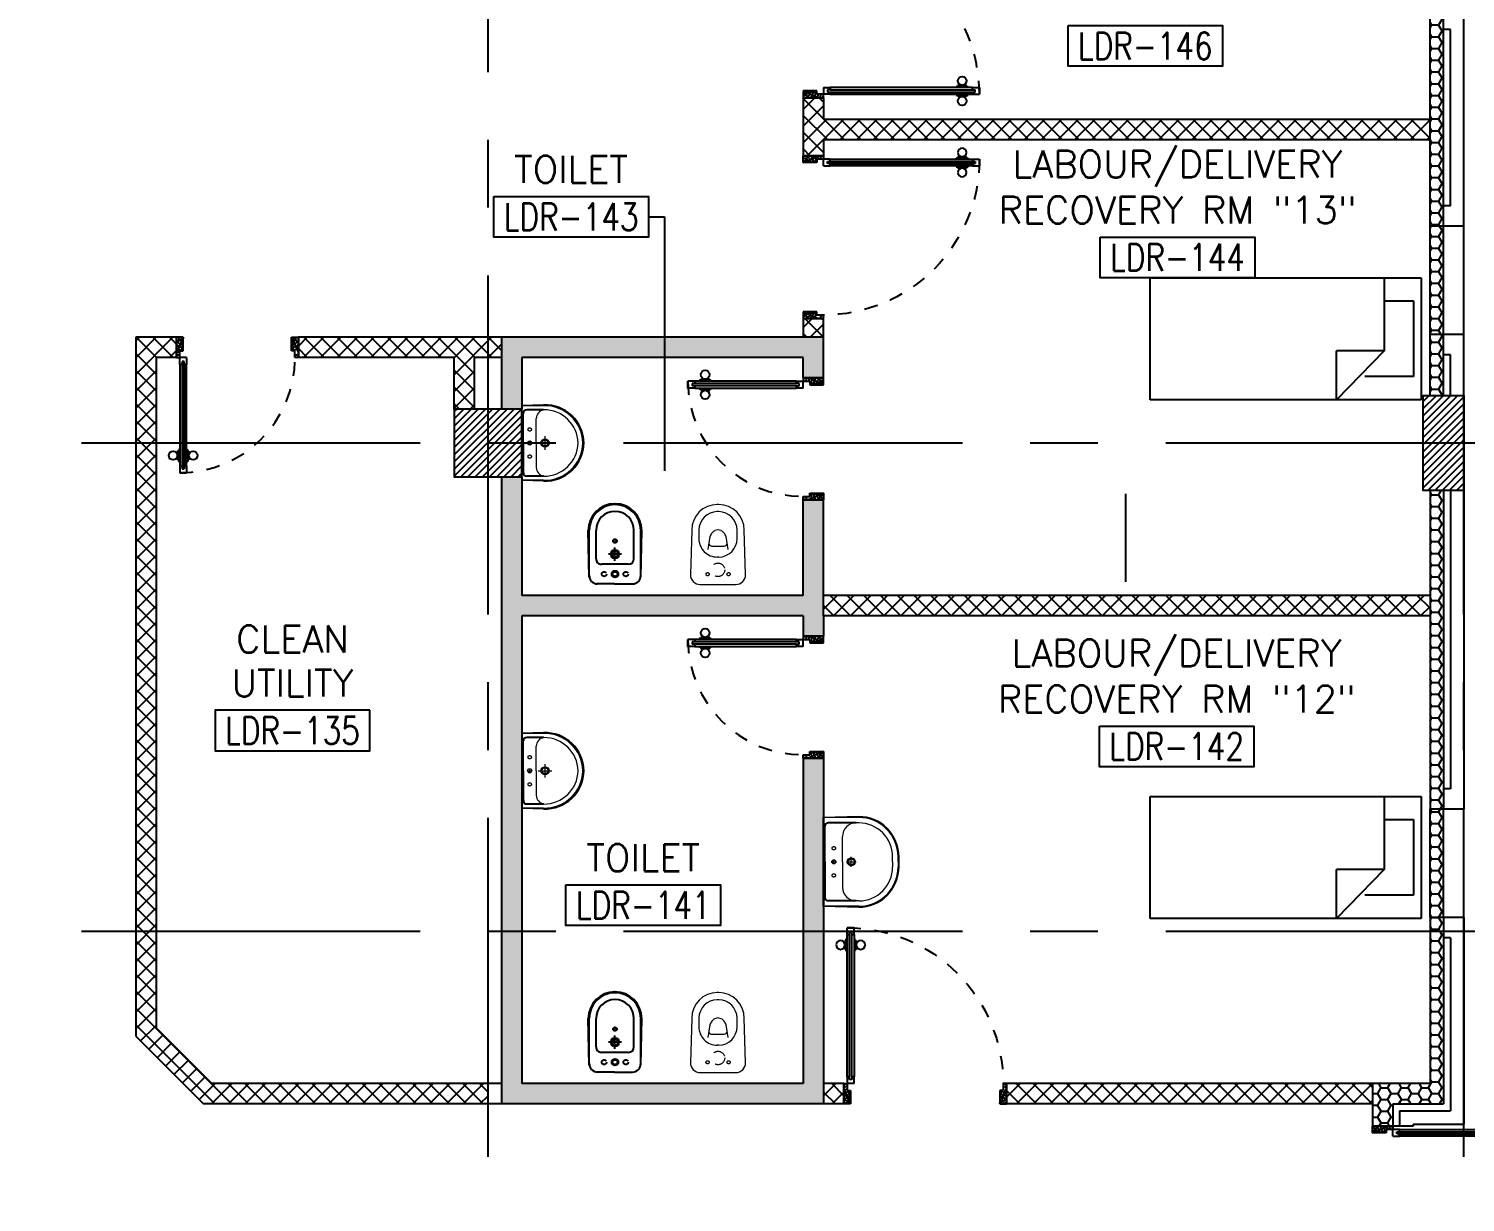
# Model space of a CAD drawing. Extents: x 275967.8 to 276060, y 57291.9 to 57371.4.
# Drawn here: x 276000.15 to 276010.75, y 57307.56 to 57316.22 of the extents above; entities that cross this region are included whole.
import ezdxf
from ezdxf.enums import TextEntityAlignment as Align

# ---------------------------------------------------------------- set-up
doc = ezdxf.new("R2010")
doc.units = 0
doc.header["$MEASUREMENT"] = 0
for name, pattern in [('CENTERX2', [4, 2.5, -0.5, 0.5, -0.5]), ('DASHED', [0.75, 0.5, -0.25]), ('HIDDEN', [0.375, 0.25, -0.125]), ('HIDDEN2', [0.1875, 0.125, -0.0625])]:
    doc.linetypes.add(name, pattern=pattern)
doc.layers.get('0').update_dxf_attribs({"linetype": 'CONTINUOUS'})
for name, color, linetype in [('AXES', 11, 'CENTERX2'), ('COL', 5, 'CONTINUOUS'), ('DOOR', 7, 'CONTINUOUS'), ('FIX', 3, 'CONTINUOUS'), ('FUR', 4, 'CONTINUOUS'), ('HAT', 8, 'CONTINUOUS'), ('INSUL', 4, 'CONTINUOUS'), ('NON-MEDICAL', 5, 'CONTINUOUS'), ('RM-BOX', 4, 'CONTINUOUS'), ('RM-NAME', 2, 'CONTINUOUS'), ('RM-NO', 2, 'CONTINUOUS'), ('WALL', 2, 'CONTINUOUS'), ('WallType', 11, 'CONTINUOUS'), ('WallType2', 3, 'CONTINUOUS'), ('WIN', 3, 'CONTINUOUS')]:
    doc.layers.add(name, color=color, linetype=linetype)
doc.styles.add('ROMANS', font='ROMANS.shx', dxfattribs={"width": 0.6})
pattern_1 = [(0, (0, 0), (0.075, 0.04330127), [0.05, -0.1]), (120, (0, 0), (-0.074999999836, 0.043301270284), [0.05, -0.1]), (60, (0, 0), (1.64e-10, 0.086602540284), [-0.1, 0.05])]
pattern_2 = [(45, (0, 0), (-0.061871843354, 0.061871843354), []), (135, (0, 0), (-0.061871843354, -0.061871843354), [])]

# ---------------------------------------------------------------- blocks, each defined once
blk = doc.blocks.new('*X85')
at = {"color": 0}
for p, q in [((49339, 132654), (49835, 133150)), ((49339, 132707), (49782, 133150)), ((49339, 132760), (49729, 133150)), ((49339, 132813), (49676, 133150)), ((49339, 132866), (49623, 133150)), ((49339, 132919), (49570, 133150)), ((49339, 132972), (49517, 133150)), ((49339, 133025), (49464, 133150)), ((49339, 133078), (49411, 133150)), ((49339, 133131), (49358, 133150)), ((49388, 132650), (49839, 133101)), ((49441, 132650), (49839, 133048)), ((49494, 132650), (49839, 132995)), ((49547, 132650), (49839, 132942)), ((49600, 132650), (49839, 132889)), ((49653, 132650), (49839, 132836)), ((49706, 132650), (49839, 132783)), ((49759, 132650), (49839, 132730)), ((49812, 132650), (49839, 132677))]:
    blk.add_line(p, q, dxfattribs=at)
blk = doc.blocks.new('COL50')
at = {"layer": 'COL'}
blk.add_lwpolyline([(-250, 250), (-250, -250), (250, -250), (250, 250)], close=True, dxfattribs=at)
blk = doc.blocks.new('RM1')
at = {"layer": 'RM-BOX'}
blk.add_lwpolyline([(570, -200), (-570, -200), (-570, -500), (570, -500)], close=True, dxfattribs=at)
at = {"layer": 'RM-NAME', "style": 'ROMANS'}
for tag, p in [('ROOMNAME1', (0, 324)), ('ROOMNAME2', (0, 0))]:
    blk.add_attdef(tag, text='', height=200, dxfattribs=at).set_placement(p, align=Align.MIDDLE)
at = {"layer": 'RM-NO', "style": 'ROMANS', "width": 0.8}
blk.add_attdef('ROOMNO', text='', height=200, dxfattribs=at).set_placement((0, -350), align=Align.MIDDLE)
blk = doc.blocks.new('C11')
at = {"layer": 'HAT'}
h = blk.add_hatch(dxfattribs=at)
h.set_pattern_fill('ANSI31', color=256, scale=300, style=0)
h.set_pattern_definition([(45, (-248556.182, -75061.005), (-26.5165043, 26.5165043), [])])
h.paths.add_polyline_path([(300, 700), (0, 700), (0, 350), (300, 350)])
h.paths.add_polyline_path([(300, 350), (0, 350), (0, 0), (300, 0)])
at = {"layer": 'COL'}
blk.add_lwpolyline([(300, 700), (300, 0), (0, 0), (0, 700)], close=True, dxfattribs=at)
blk = doc.blocks.new('DOOR90')
at = {"layer": 'DOOR', "color": 0, "linetype": 'ByBlock'}
for p, q in [((-150, 0), (-150, -25)), ((-150, 0), (0, 0)), ((0, -50), (0, 0)), ((-1000, -25), (-1000, -75)), ((-1000, -75), (-1000, -25)), ((-950, -25), (-1000, -25)), ((-950, -75), (-1000, -75)), ((-970, -42), (-970, -58)), ((-950, -42), (-970, -42)), ((-950, -58), (-970, -58)), ((-950, -25), (-950, -42)), ((-950, -58), (-950, -75)), ((-918, -25), (-918, -18)), ((-828, -18), (-918, -18)), ((-918, -75), (-918, -82)), ((-828, -82), (-918, -82)), ((-905, -18), (-905, -9)), ((-905, -9), (-840, -9)), ((-905, -18), (-840, -18)), ((-905, -82), (-905, -91)), ((-905, -82), (-840, -82)), ((-905, -91), (-840, -91)), ((-840, -18), (-840, -9)), ((-840, -82), (-840, -91)), ((-828, -25), (-828, -18)), ((-828, -75), (-828, -82)), ((-200, -42), (-200, -25)), ((-200, -25), (-150, -25)), ((-180, -42), (-200, -42)), ((-200, -75), (-200, -58)), ((-200, -58), (-180, -58)), ((-150, -75), (-200, -75)), ((-180, -58), (-180, -42)), ((-150, -75), (-150, -25)), ((-150, -25), (-100, -25)), ((-100, -25), (-100, -50)), ((-100, -50), (0, -50)), ((-150, -900), (-150, -875)), ((-150, -875), (-100, -875)), ((0, -900), (-150, -900)), ((-150, -900), (0, -900)), ((-100, -850), (0, -850)), ((-100, -875), (-100, -850)), ((0, -850), (0, -900))]:
    blk.add_line(p, q, dxfattribs=at)
at = {"layer": 'DOOR', "color": 9, "linetype": 'ByBlock'}
for p, q in [((0, -50), (-114, 0)), ((0, -50), (-40, 0)), ((0, -50), (-100, -37)), ((0, -850), (-114, -900)), ((0, -850), (-100, -863)), ((0, -850), (-40, -900))]:
    blk.add_line(p, q, dxfattribs=at)
at = {"layer": 'DOOR', "linetype": 'ByBlock'}
for p, q in [((-200, -25), (-950, -25)), ((-200, -42), (-950, -42)), ((-200, -58), (-950, -58)), ((-950, -75), (-200, -75))]:
    blk.add_line(p, q, dxfattribs=at)
at = {"layer": 'DOOR', "color": 0, "linetype": 'ByBlock'}
for centre in [(-873, 24), (-873, -124)]:
    blk.add_circle(centre, 32.4, dxfattribs=at)
at = {"layer": 'DOOR', "color": 9, "linetype": 'ByBlock'}
for centre, radius, start, end in [((0, -50), 154, 161.1053, 166.2858), ((0, -50), 134, 158.1598, 169.28), ((0, -50), 94.4, 148.0182, 180), ((0, -50), 74.4, 137.7764, 180), ((0, -50), 114, 154.0838, 167.3774), ((0, -50), 54.4, 113.2074, 180), ((0, -50), 34.4, 90, 180), ((0, -50), 14.4, 90, 180), ((0, -850), 154, 193.7142, 198.8947), ((0, -850), 134, 190.72, 201.8402), ((0, -850), 94.4, 180, 211.9818), ((0, -850), 74.4, 180, 222.2236), ((0, -850), 54.4, 180, 246.7926), ((0, -850), 34.4, 180, 270), ((0, -850), 14.4, 180, 270)]:
    blk.add_arc(centre, radius, start, end, dxfattribs=at)
at = {"layer": 'DOOR', "linetype": 'HIDDEN', "ltscale": 0.5}
blk.add_arc((-150, -25), 850, 180, 270, dxfattribs=at)
blk = doc.blocks.new('DOOR100')
at = {"layer": 'DOOR', "color": 0, "linetype": 'ByBlock'}
for p, q in [((-25, 1300), (-75, 1300)), ((-75, 1300), (-25, 1300)), ((-75, 1250), (-75, 1300)), ((-25, 1250), (-25, 1300)), ((-82, 1205), (-91, 1205)), ((-91, 1205), (-91, 1140)), ((-75, 1218), (-82, 1218)), ((-82, 1128), (-82, 1218)), ((-82, 1205), (-82, 1140)), ((-58, 1250), (-75, 1250)), ((-42, 1270), (-58, 1270)), ((-58, 1250), (-58, 1270)), ((-42, 1250), (-42, 1270)), ((-25, 1250), (-42, 1250)), ((-25, 1218), (-18, 1218)), ((-18, 1128), (-18, 1218)), ((-18, 1205), (-9, 1205)), ((-18, 1205), (-18, 1140)), ((-9, 1205), (-9, 1140)), ((-82, 1140), (-91, 1140)), ((-75, 1128), (-82, 1128)), ((-25, 1128), (-18, 1128)), ((-18, 1140), (-9, 1140)), ((-1200, 0), (-1200, 150)), ((-1200, 150), (-1175, 150)), ((-1200, 150), (-1200, 0)), ((-1175, 150), (-1175, 100)), ((-75, 200), (-58, 200)), ((-75, 150), (-75, 200)), ((-75, 150), (-25, 150)), ((-58, 200), (-58, 180)), ((-58, 180), (-42, 180)), ((-42, 200), (-25, 200)), ((-42, 180), (-42, 200)), ((-25, 200), (-25, 150)), ((0, 150), (-25, 150)), ((-25, 150), (-25, 100)), ((0, 150), (0, 0)), ((-1150, 0), (-1200, 0)), ((-1175, 100), (-1150, 100)), ((-1150, 100), (-1150, 0)), ((-50, 100), (-50, 0)), ((-25, 100), (-50, 100)), ((-50, 0), (0, 0))]:
    blk.add_line(p, q, dxfattribs=at)
at = {"layer": 'DOOR', "linetype": 'ByBlock'}
for p, q in [((-75, 1250), (-75, 200)), ((-58, 200), (-58, 1250)), ((-42, 200), (-42, 1250)), ((-25, 200), (-25, 1250)), ((0, 0), (0, 150))]:
    blk.add_line(p, q, dxfattribs=at)
at = {"layer": 'DOOR', "color": 9, "linetype": 'ByBlock'}
for p, q in [((-1150, 0), (-1200, 114)), ((-50, 0), (0, 114)), ((-1150, 0), (-1200, 40)), ((-1150, 0), (-1163, 100)), ((-50, 0), (-37, 100)), ((-50, 0), (0, 40))]:
    blk.add_line(p, q, dxfattribs=at)
at = {"layer": 'DOOR', "color": 0, "linetype": 'ByBlock'}
for centre in [(-124, 1173), (24, 1173)]:
    blk.add_circle(centre, 32.4, dxfattribs=at)
at = {"layer": 'DOOR', "linetype": 'HIDDEN', "ltscale": 0.5}
blk.add_arc((-25, 150), 1150, 90, 180.0001, dxfattribs=at)
at = {"layer": 'DOOR', "color": 9, "linetype": 'ByBlock'}
for centre, radius, start, end in [((-1150, 0), 154, 103.7142, 108.8947), ((-1150, 0), 134, 100.72, 111.8402), ((-50, 0), 134, 68.1598, 79.28), ((-50, 0), 114, 64.0838, 77.3774), ((-50, 0), 154, 71.1053, 76.2858), ((-1150, 0), 94.4, 90, 121.9818), ((-1150, 0), 74.4, 90, 132.2236), ((-1150, 0), 54.4, 90, 156.7926), ((-1150, 0), 34.4, 90, 180), ((-1150, 0), 14.4, 90, 180), ((-50, 0), 94.4, 58.0182, 90), ((-50, 0), 74.4, 47.7764, 90), ((-50, 0), 54.4, 23.2074, 90), ((-50, 0), 34.4, 0, 90), ((-50, 0), 14.4, 0, 90)]:
    blk.add_arc(centre, radius, start, end, dxfattribs=at)
blk = doc.blocks.new('A$C49F1192B')
at = {"layer": 'DOOR', "color": 0, "linetype": 'ByBlock', "xscale": -1, "rotation": 270}
blk.add_blockref('DOOR100', (0, 1200), dxfattribs=at)
blk = doc.blocks.new('LAV-003')
at = {"layer": 'FIX', "linetype": 'Continuous', "lineweight": 20}
for p, q in [((-328, -285), (-328, -25)), ((327, -285), (327, -25)), ((0, -165), (-188, -165)), ((0, -165), (187, -165)), ((-288, -285), (-288, -265)), ((287, -285), (287, -265)), ((0, -535), (-38, -535)), ((0, -575), (-38, -575)), ((0, -535), (37, -535)), ((0, -575), (37, -575))]:
    blk.add_line(p, q, dxfattribs=at)
at = {"layer": 'FIX', "linetype": 'ByBlock'}
blk.add_line((-328, -25), (327, -25), dxfattribs=at)
at = {"layer": 'FIX', "linetype": 'ByBlock', "ltscale": 0.3}
for p, q in [((-288, -265), (-288, -60)), ((0, -35), (-262, -35)), ((0, -35), (262, -35)), ((287, -265), (287, -60))]:
    blk.add_line(p, q, dxfattribs=at)
at = {"layer": 'FIX', "lineweight": 20}
for p, q in [((-16, -101), (15, -101)), ((0, -85), (0, -116))]:
    blk.add_line(p, q, dxfattribs=at)
at = {"layer": 'FIX', "linetype": 'DASHED', "lineweight": 20, "ltscale": 0.04}
for p, q in [((0, -194), (0, -266)), ((-36, -230), (37, -230))]:
    blk.add_line(p, q, dxfattribs=at)
at = {"layer": 'FIX', "linetype": 'Continuous', "lineweight": 20}
blk.add_lwpolyline([(295, -25), (0, -25), (-328, -25), (-335, -285, 0.414214), (-38, -582), (0, -582), (37, -582, 0.414214), (334, -285), (327, -25), (0, -25)], format="xyb", dxfattribs=at)
at = {"layer": 'FIX', "linetype": 'HIDDEN', "lineweight": 20, "ltscale": 0.05}
for centre in [(-100, -101), (100, -101)]:
    blk.add_circle(centre, 12.4, dxfattribs=at)
at = {"layer": 'FIX', "lineweight": 20}
for centre, radius in [((0, -101), 15.5), ((0, -230), 29.5), ((0, -230), 22.5)]:
    blk.add_circle(centre, radius, dxfattribs=at)
at = {"layer": 'FIX', "linetype": 'ByBlock', "ltscale": 0.3}
for centre, start, end in [((-262, -60), 90, 180), ((262, -60), 0, 90)]:
    blk.add_arc(centre, 25, start, end, dxfattribs=at)
at = {"layer": 'FIX', "linetype": 'Continuous', "lineweight": 20}
for centre, radius, start, end in [((-188, -265), 100, 90, 180), ((187, -265), 100, 0, 90), ((-38, -285), 290, 180, 270), ((-38, -285), 250, 180, 270), ((37, -285), 250, 270, 0), ((37, -285), 290, 270, 0)]:
    blk.add_arc(centre, radius, start, end, dxfattribs=at)
blk = doc.blocks.new('WC1')
at = {"layer": 'FIX', "lineweight": 20}
for p, q in [((-210, 204), (-538, 194)), ((-475, 141), (-538, 141)), ((-727, 5), (-727, -5)), ((-674, 5), (-674, -5)), ((-534, 24), (-540, 0)), ((-540, 0), (-534, -24)), ((-395, 76), (-490, 60)), ((-339, 5), (-339, -5)), ((-490, -60), (-395, -76)), ((-538, -141), (-475, -141)), ((-538, -194), (-210, -204))]:
    blk.add_line(p, q, dxfattribs=at)
at = {"layer": 'FIX', "linetype": 'Continuous', "lineweight": 20}
blk.add_line((-420, -47), (-420, 45), dxfattribs=at)
at = {"layer": 'FIX', "lineweight": 20}
blk.add_lwpolyline([(-213, -204), (-210, -204, 0.414214), (-137, -131), (-137, 0), (-137, 131, 0.414214), (-210, 204)], format="xyb", dxfattribs=at)
at = {"layer": 'FIX', "linetype": 'HIDDEN2', "lineweight": 20, "ltscale": 0.3}
blk.add_circle((-245, 0), 49.8, dxfattribs=at)
at = {"layer": 'FIX', "linetype": 'HIDDEN', "lineweight": 20, "ltscale": 0.05}
for centre in [(-213, 78), (-213, -77)]:
    blk.add_circle(centre, 11.6, dxfattribs=at)
at = {"layer": 'FIX', "lineweight": 20}
for centre, radius, start, end in [((-538, 5), 189, 90, 180), ((-538, 5), 136, 90, 180), ((-475, 5), 136, 360, 90), ((-473, -7), 68.2, 128.9242, 152.8468), ((-464, -18), 82, 108.496, 128.9242), ((-538, -5), 189, 180, 270), ((-538, -5), 136, 180, 270), ((-473, 7), 68.2, 207.1532, 231.0758), ((-464, 18), 82, 231.0758, 251.504), ((-475, -5), 136, 270, 0)]:
    blk.add_arc(centre, radius, start, end, dxfattribs=at)
at = {"layer": 'FIX', "linetype": 'Continuous', "lineweight": 20}
for centre, start, end in [((-443, 46), 357.6662, 91.6121), ((-442, -46), 268.3879, 2.3338)]:
    blk.add_arc(centre, 22.3, start, end, dxfattribs=at)
blk = doc.blocks.new('BIDET1')
at = {"layer": 'FIX'}
for p, q in [((-88, 190), (-428, 190)), ((-210, 140), (-420, 140)), ((-25, -3), (-25, 128)), ((-617, 2), (-617, -3)), ((-352, 1), (-352, 1)), ((-350, 5), (-350, 5)), ((-348, 1), (-348, 1)), ((-346, 5), (-346, 5)), ((-344, 9), (-344, 9)), ((-344, 1), (-344, 1)), ((-342, 5), (-342, 5)), ((-341, 9), (-341, 9)), ((-341, 1), (-341, 1)), ((-339, 5), (-339, 5)), ((-337, 1), (-337, 1)), ((-335, 5), (-335, 5)), ((-333, 1), (-333, 1)), ((-170, 100), (-170, -100)), ((-617, -8), (-617, -3)), ((-350, -2), (-350, -2)), ((-348, -6), (-348, -6)), ((-346, -2), (-346, -2)), ((-346, -10), (-346, -10)), ((-344, -6), (-344, -6)), ((-342, -2), (-342, -2)), ((-342, -10), (-342, -10)), ((-341, -6), (-341, -6)), ((-339, -2), (-339, -2)), ((-339, -10), (-339, -10)), ((-337, -6), (-337, -6)), ((-335, -2), (-335, -2)), ((-333, -6), (-333, -6)), ((-331, -2), (-331, -2)), ((-25, -3), (-25, -134)), ((-88, -190), (-428, -190)), ((-210, -140), (-420, -140))]:
    blk.add_line(p, q, dxfattribs=at)
at = {"layer": 'FIX', "linetype": 'ByBlock', "ltscale": 0.3}
for p, q in [((-75, 190), (-420, 197)), ((-75, -190), (-420, -197))]:
    blk.add_line(p, q, dxfattribs=at)
at = {"layer": 'FIX', "linetype": 'DASHED', "ltscale": 0.05}
for p, q in [((-196, 0), (-294, 0)), ((-245, 49), (-245, -49))]:
    blk.add_line(p, q, dxfattribs=at)
at = {"layer": 'FIX'}
for centre, radius in [((-342, 0), 13.8), ((-342, 0), 11), ((-245, 0), 31.7), ((-245, 0), 22.5), ((-98, 0), 24.5), ((-98, 0), 17.5)]:
    blk.add_circle(centre, radius, dxfattribs=at)
at = {"layer": 'FIX', "linetype": 'HIDDEN', "ltscale": 0.05}
for centre in [(-98, 80), (-98, -80)]:
    blk.add_circle(centre, 17.5, dxfattribs=at)
at = {"layer": 'FIX', "linetype": 'ByBlock', "ltscale": 0.3}
blk.add_arc((-420, 0), 197, 90, 270, dxfattribs=at)
at = {"layer": 'FIX'}
for centre, radius, start, end in [((-420, 0), 190, 90, 270), ((-420, 0), 140, 90, 270), ((-210, 100), 40, 0, 90), ((-87, 128), 62.1, 0.1463, 90.8397), ((-210, -100), 40, 270, 0), ((-87, -128), 62.1, 269.1603, 359.8537)]:
    blk.add_arc(centre, radius, start, end, dxfattribs=at)
blk = doc.blocks.new('LAV1')
at = {"layer": 'FIX', "linetype": 'DASHED', "lineweight": 20, "ltscale": 0.05}
for p, q in [((50, 220), (-50, 220)), ((0, 170), (0, 270)), ((0, 170), (0, 270))]:
    blk.add_line(p, q, dxfattribs=at)
at = {"layer": 'FIX', "linetype": 'ByBlock', "ltscale": 0.3}
for p, q in [((-280, 210), (-275, 50)), ((-245, 210), (-245, 85)), ((245, 210), (245, 85)), ((280, 210), (275, 50)), ((0, 60), (-220, 60)), ((0, 60), (220, 60))]:
    blk.add_line(p, q, dxfattribs=at)
at = {"layer": 'FIX', "linetype": 'Continuous', "lineweight": 20}
for p, q in [((-275, 210), (-275, 50)), ((0, 155), (-181, 155)), ((0, 155), (181, 155)), ((275, 210), (275, 50)), ((0, 50), (-275, 50)), ((0, 50), (-252, 50)), ((0, 50), (252, 50)), ((0, 50), (275, 50))]:
    blk.add_line(p, q, dxfattribs=at)
at = {"layer": 'FIX', "lineweight": 20}
for p, q in [((16, 107), (-15, 107)), ((0, 92), (0, 123))]:
    blk.add_line(p, q, dxfattribs=at)
for centre, radius in [((0, 220), 29.5), ((0, 220), 22.5), ((0, 107), 15.5)]:
    blk.add_circle(centre, radius, dxfattribs=at)
at = {"layer": 'FIX', "linetype": 'HIDDEN', "lineweight": 20, "ltscale": 0.05}
for centre in [(-100, 107), (100, 107)]:
    blk.add_circle(centre, 12.4, dxfattribs=at)
at = {"layer": 'FIX', "linetype": 'ByBlock', "ltscale": 0.3}
for centre, radius, start, end in [((7, 220), 287, 91.3776, 182.0064), ((-7, 220), 287, 357.9936, 88.6224), ((-220, 85), 24.9, 179.7021, 269.9486), ((220, 85), 24.9, 270.0514, 0.2979)]:
    blk.add_arc(centre, radius, start, end, dxfattribs=at)
at = {"layer": 'FIX', "linetype": 'Continuous', "lineweight": 20}
for centre, radius, start, end in [((8, 217), 283, 91.6988, 181.351), ((8, 212), 253, 91.7328, 180.4884), ((-8, 217), 283, 358.649, 88.3012), ((-8, 212), 253, 359.5116, 88.2672), ((-179, 222), 66.9, 190.2006, 268.0786), ((179, 222), 66.9, 271.9214, 349.7994)]:
    blk.add_arc(centre, radius, start, end, dxfattribs=at)
blk = doc.blocks.new('A$C272A55A0')
at = {"layer": 'DOOR', "color": 0, "linetype": 'ByBlock'}
for p, q in [((0, 900), (0, 1050)), ((50, 1050), (0, 1050)), ((50, 950), (50, 1050)), ((1750, 950), (1750, 1050)), ((1750, 1050), (1800, 1050)), ((1800, 1050), (1800, 900)), ((0, 900), (25, 900)), ((25, 950), (50, 950)), ((25, 900), (25, 950)), ((75, 900), (25, 900)), ((25, 850), (25, 900)), ((42, 850), (25, 850)), ((58, 870), (42, 870)), ((42, 870), (42, 850)), ((58, 850), (58, 870)), ((75, 850), (58, 850)), ((75, 900), (75, 850)), ((1725, 900), (1775, 900)), ((1725, 900), (1725, 850)), ((1725, 850), (1742, 850)), ((1742, 870), (1758, 870)), ((1742, 850), (1742, 870)), ((1775, 950), (1750, 950)), ((1758, 870), (1758, 850)), ((1758, 850), (1775, 850)), ((1775, 900), (1775, 950)), ((1800, 900), (1775, 900)), ((1775, 850), (1775, 900)), ((1718, 160), (1709, 160)), ((1709, 95), (1709, 160)), ((1725, 173), (1718, 173)), ((1718, 173), (1718, 83)), ((1718, 95), (1718, 160)), ((1775, 173), (1782, 173)), ((1782, 173), (1782, 83)), ((1782, 160), (1791, 160)), ((1782, 95), (1782, 160)), ((1791, 95), (1791, 160)), ((25, 50), (42, 50)), ((25, 50), (25, 0)), ((25, 0), (75, 0)), ((75, 0), (25, 0)), ((42, 50), (42, 30)), ((42, 30), (58, 30)), ((58, 50), (75, 50)), ((58, 50), (58, 30)), ((75, 50), (75, 0)), ((1718, 95), (1709, 95)), ((1725, 83), (1718, 83)), ((1742, 50), (1725, 50)), ((1725, 50), (1725, 0)), ((1775, 0), (1725, 0)), ((1725, 0), (1775, 0)), ((1742, 50), (1742, 30)), ((1758, 30), (1742, 30)), ((1775, 50), (1758, 50)), ((1758, 50), (1758, 30)), ((1775, 83), (1782, 83)), ((1775, 50), (1775, 0)), ((1782, 95), (1791, 95))]:
    blk.add_line(p, q, dxfattribs=at)
at = {"layer": 'DOOR', "color": 9, "linetype": 'ByBlock'}
for p, q in [((50, 1050), (0, 1010)), ((50, 1050), (0, 937)), ((50, 1050), (37, 950)), ((1750, 1050), (1800, 1010)), ((1750, 1050), (1800, 937)), ((1750, 1050), (1763, 950))]:
    blk.add_line(p, q, dxfattribs=at)
at = {"layer": 'DOOR', "linetype": 'ByBlock'}
for p, q in [((25, 850), (25, 50)), ((42, 850), (42, 50)), ((58, 850), (58, 50)), ((75, 50), (75, 850)), ((1725, 50), (1725, 850)), ((1742, 850), (1742, 50)), ((1758, 850), (1758, 50)), ((1775, 850), (1775, 50))]:
    blk.add_line(p, q, dxfattribs=at)
at = {"layer": 'DOOR', "color": 0, "linetype": 'ByBlock'}
for centre in [(1676, 128), (1824, 128)]:
    blk.add_circle(centre, 32.4, dxfattribs=at)
at = {"layer": 'DOOR', "color": 9, "linetype": 'ByBlock'}
for centre, radius, start, end in [((50, 1050), 54.4, 203.2074, 270), ((50, 1050), 74.4, 227.7764, 270), ((50, 1050), 94.4, 238.0182, 270), ((50, 1050), 34.4, 180, 270), ((50, 1050), 14.4, 180, 270), ((1750, 1050), 14.4, 270, 0), ((1750, 1050), 34.4, 270, 0), ((1750, 1050), 54.4, 270, 336.7926), ((1750, 1050), 74.4, 270, 312.2236), ((1750, 1050), 94.4, 270, 301.9818), ((50, 1050), 114, 244.0838, 257.3774), ((50, 1050), 134, 248.1598, 259.28), ((50, 1050), 154, 251.1053, 256.2858), ((1750, 1050), 114, 282.6226, 295.9162), ((1750, 1050), 134, 280.72, 291.8402), ((1750, 1050), 154, 283.7142, 288.8947)]:
    blk.add_arc(centre, radius, start, end, dxfattribs=at)
at = {"layer": 'DOOR', "linetype": 'HIDDEN', "ltscale": 0.5}
for centre, start, end in [((50, 851), 268.3174, 3.2965), ((1750, 851), 176.7035, 271.6826)]:
    blk.add_arc(centre, 851, start, end, dxfattribs=at)
at = {"layer": 'WALL', "linetype": 'ByBlock'}
blk.add_line((1800, 900), (1800, 1050), dxfattribs=at)

msp = doc.modelspace()

# ---------------------------------------------------------------- hatches: boundary and pattern name
at = {"layer": 'WallType', "linetype": 'ByBlock', "ltscale": 0.3}
h = msp.add_hatch(dxfattribs=at)
h.set_pattern_fill('ANSI37', color=256, scale=0.7, style=0)
h.set_pattern_definition(pattern_2)
h.paths.add_polyline_path([(276010.4855, 57312.0379), (276006.0105, 57312.0379), (276006.0105, 57311.8879), (276010.4855, 57311.8879)])
h.paths.add_polyline_path([(276010.4855, 57315.5479), (276006.0105, 57315.5479), (276006.0105, 57315.7094), (276005.8605, 57315.7094), (276005.8605, 57315.2814), (276006.0105, 57315.2814), (276006.0105, 57315.3979), (276010.4855, 57315.3979)])
h.paths.add_polyline_path([(276006.0105, 57314.0814), (276005.8605, 57314.0814), (276005.8605, 57313.9429), (276006.0105, 57313.9429)])
h = msp.add_hatch(dxfattribs=at)
h.set_pattern_fill('ANSI37', color=256, scale=0.7, style=0)
h.set_pattern_definition(pattern_2)
h.paths.add_polyline_path([(276003.5355, 57308.4379), (276001.4976, 57308.4379), (276001.0855, 57308.8501), (276001.0855, 57309.5629), (276000.9355, 57309.5629), (276000.9355, 57308.7879), (276001.4355, 57308.2879), (276003.5355, 57308.2879)])
h.paths.add_polyline_path([(276001.0855, 57313.1629), (276000.9355, 57313.1629), (276000.9355, 57309.5629), (276001.0855, 57309.5629)])
h.paths.add_polyline_path([(276001.0855, 57313.7929), (276001.2355, 57313.7929), (276001.2355, 57313.9429), (276000.9355, 57313.9429), (276000.9355, 57313.1629), (276001.0855, 57313.1629)])
h.paths.add_polyline_path([(276003.5355, 57313.9429), (276002.1355, 57313.9429), (276002.1355, 57313.7929), (276003.2855, 57313.7929), (276003.2855, 57313.4129), (276003.4355, 57313.4129), (276003.4355, 57313.7929), (276003.5355, 57313.7929)])
h.paths.add_polyline_path([(276003.6355, 57313.9429), (276003.5355, 57313.9429), (276003.5355, 57313.7929), (276003.6355, 57313.7929)])
h = msp.add_hatch(dxfattribs=at)
h.set_pattern_fill('ANSI37', color=256, scale=0.7, style=0)
h.set_pattern_definition(pattern_2)
h.paths.add_polyline_path([(276006.1605, 57308.4379), (276006.0105, 57308.4379), (276006.0105, 57308.2879), (276006.1605, 57308.2879)])
h = msp.add_hatch(dxfattribs=at)
h.set_pattern_fill('ANSI37', color=256, scale=0.7, style=0)
h.set_pattern_definition(pattern_2)
h.paths.add_polyline_path([(276010.0605, 57308.4379), (276007.3605, 57308.4379), (276007.3605, 57308.2879), (276010.0605, 57308.2879)])
at = {"layer": 'WallType2', "linetype": 'ByBlock', "ltscale": 0.3}
h = msp.add_hatch(dxfattribs=at)
h.set_pattern_fill('HONEY', color=256, scale=0.4, style=0)
h.set_pattern_definition(pattern_1)
h.paths.add_polyline_path([(276010.5855, 57316.3629), (276010.4855, 57316.3629), (276010.4855, 57315.5479), (276010.4855, 57314.7629), (276010.5855, 57314.7629)])
h = msp.add_hatch(dxfattribs=at)
h.set_pattern_fill('HONEY', color=256, scale=0.4, style=0)
h.set_pattern_definition(pattern_1)
h.paths.add_polyline_path([(276010.5855, 57313.9629), (276010.4855, 57313.9629), (276010.4855, 57313.5129), (276010.5855, 57313.5129)])
h.paths.add_polyline_path([(276010.5855, 57314.7629), (276010.4855, 57314.7629), (276010.4855, 57313.9629), (276010.5855, 57313.9629)])
h = msp.add_hatch(dxfattribs=at)
h.set_pattern_fill('HONEY', color=256, scale=0.4, style=0)
h.set_pattern_definition(pattern_1)
h.paths.add_polyline_path([(276006.0105, 57309.5629), (276005.8605, 57309.5629), (276005.8605, 57308.4379), (276003.7855, 57308.4379), (276003.7855, 57309.5629), (276003.6355, 57309.5629), (276003.6355, 57308.2879), (276006.0105, 57308.2879)])
h.paths.add_polyline_path([(276003.7855, 57311.8879), (276005.8605, 57311.8879), (276005.8605, 57311.7379), (276006.0105, 57311.7379), (276006.0105, 57311.8879), (276006.0105, 57312.7429), (276005.8605, 57312.7429), (276005.8605, 57312.0379), (276003.7855, 57312.0379), (276003.7855, 57312.9129), (276003.6355, 57312.9129), (276003.6355, 57309.5629), (276003.7855, 57309.5629)])
h.paths.add_polyline_path([(276003.7855, 57313.7929), (276004.8371, 57313.7929), (276004.8371, 57313.9429), (276003.6355, 57313.9429), (276003.6355, 57313.4129), (276003.7855, 57313.4129), (276003.7855, 57313.4154), (276003.7855, 57313.4379)])
h.paths.add_polyline_path([(276006.0105, 57313.9429), (276004.8371, 57313.9429), (276004.8371, 57313.7929), (276005.8605, 57313.7929), (276005.8605, 57313.6429), (276006.0105, 57313.6429)])
h.paths.add_polyline_path([(276006.0105, 57310.8379), (276005.8605, 57310.8379), (276005.8605, 57309.5629), (276006.0105, 57309.5629)])
h = msp.add_hatch(dxfattribs=at)
h.set_pattern_fill('HONEY', color=256, scale=0.4, style=0)
h.set_pattern_definition(pattern_1)
h.paths.add_polyline_path([(276010.5855, 57312.8129), (276010.4855, 57312.8129), (276010.4855, 57310.4629), (276010.5855, 57310.4629)])
h.paths.add_polyline_path([(276010.5855, 57310.4629), (276010.4855, 57310.4629), (276010.4855, 57309.6629), (276010.5855, 57309.6629)])
h.paths.add_polyline_path([(276010.5855, 57309.6629), (276010.4855, 57309.6629), (276010.4855, 57309.5629), (276010.5855, 57309.5629)])
h = msp.add_hatch(dxfattribs=at)
h.set_pattern_fill('HONEY', color=256, scale=0.4, style=0)
h.set_pattern_definition(pattern_1)
h.paths.add_polyline_path([(276010.5855, 57309.5629), (276010.4855, 57309.5629), (276010.4855, 57308.4379), (276010.0605, 57308.4379), (276010.0605, 57308.1254), (276010.2105, 57308.1254), (276010.2105, 57308.2879), (276010.5855, 57308.2879)])

# ---------------------------------------------------------------- linework, layer by layer
at = {"layer": 'AXES'}
for p, q in [((276003.5355, 57291.8986), (276003.5355, 57370.7113)), ((276010.7355, 57291.8986), (276010.7355, 57370.3613)), ((275968.5355, 57313.1629), (276036.5755, 57313.1629)), ((275968.5355, 57309.5629), (276036.5755, 57309.5629))]:
    msp.add_line(p, q, dxfattribs=at)
at = {"layer": 'FUR'}
for p, q in [((276008.4195, 57313.4811), (276008.4195, 57314.3811)), ((276008.4195, 57314.3811), (276010.4195, 57314.3811)), ((276010.1478, 57314.3811), (276010.1478, 57313.8422)), ((276010.4195, 57314.3811), (276010.4195, 57313.4811)), ((276010.1478, 57314.2112), (276010.364, 57314.2112)), ((276010.364, 57314.2112), (276010.364, 57313.6532)), ((276010.1478, 57313.8422), (276009.7944, 57313.8422)), ((276009.7944, 57313.4811), (276009.7944, 57313.8422)), ((276010.1478, 57313.8422), (276009.7944, 57313.4811)), ((276010.364, 57313.6532), (276010.0043, 57313.6532)), ((276010.4195, 57313.4811), (276008.4195, 57313.4811)), ((276008.4195, 57309.6562), (276008.4195, 57310.5562)), ((276008.4195, 57310.5562), (276010.4195, 57310.5562)), ((276010.1478, 57310.5562), (276010.1478, 57310.0173)), ((276010.4195, 57310.5562), (276010.4195, 57309.6562)), ((276010.1478, 57310.3863), (276010.364, 57310.3863)), ((276010.364, 57310.3863), (276010.364, 57309.8283)), ((276010.1478, 57310.0173), (276009.7944, 57310.0173)), ((276009.7944, 57309.6562), (276009.7944, 57310.0173)), ((276010.1478, 57310.0173), (276009.7944, 57309.6562)), ((276010.364, 57309.8283), (276010.0043, 57309.8283)), ((276010.4195, 57309.6562), (276008.4195, 57309.6562))]:
    msp.add_line(p, q, dxfattribs=at)
at = {"layer": 'INSUL'}
for p, q in [((276010.5855, 57314.7629), (276010.5855, 57316.3629)), ((276010.6355, 57316.2129), (276010.5855, 57316.2129)), ((276010.6355, 57314.9129), (276010.6355, 57316.2129)), ((276010.6355, 57314.9129), (276010.5855, 57314.9129)), ((276010.5855, 57313.5129), (276010.5855, 57313.9629)), ((276010.6355, 57313.8129), (276010.5855, 57313.8129)), ((276010.6355, 57313.5129), (276010.6355, 57313.8129)), ((276010.5855, 57312.8129), (276010.5855, 57310.4629)), ((276010.6355, 57312.8129), (276010.6355, 57310.6129)), ((276010.6355, 57310.6129), (276010.5855, 57310.6129)), ((276010.5855, 57309.6629), (276010.5855, 57308.2879)), ((276010.6355, 57309.5129), (276010.5855, 57309.5129)), ((276010.6355, 57309.5129), (276010.6355, 57308.2379)), ((276010.2105, 57308.2879), (276010.2105, 57308.1254)), ((276010.2105, 57308.2879), (276010.5855, 57308.2879)), ((276010.2605, 57308.2379), (276010.2605, 57308.1254)), ((276010.2605, 57308.2379), (276010.6355, 57308.2379)), ((276010.2605, 57308.1254), (276010.2105, 57308.1254))]:
    msp.add_line(p, q, dxfattribs=at)
at = {"layer": 'NON-MEDICAL'}
msp.add_line((276008.2389, 57312.7879), (276008.2389, 57312.1379), dxfattribs=at)
at = {"layer": 'RM-NAME', "color": 5, "linetype": 'ByBlock'}
for p, q in [((276004.7178, 57314.8309), (276004.8371, 57314.8309)), ((276004.8371, 57314.8309), (276004.8371, 57312.9575))]:
    msp.add_line(p, q, dxfattribs=at)
at = {"layer": 'WALL'}
for p, q in [((276010.4855, 57315.5479), (276010.4855, 57316.3629)), ((276010.7355, 57314.7629), (276010.7355, 57316.3629)), ((276005.8605, 57315.7094), (276005.8605, 57315.2814)), ((276006.0105, 57315.7094), (276006.0105, 57315.5479)), ((276010.4855, 57315.5479), (276006.0105, 57315.5479)), ((276010.4855, 57314.7629), (276010.4855, 57315.5479)), ((276010.4855, 57315.3979), (276006.0105, 57315.3979)), ((276006.0105, 57315.3979), (276006.0105, 57315.2814)), ((276006.0105, 57315.2814), (276005.8605, 57315.2814)), ((276010.7355, 57314.7629), (276010.4855, 57314.7629)), ((276006.0105, 57314.0814), (276005.8605, 57314.0814)), ((276005.8605, 57314.0814), (276005.8605, 57313.9429)), ((276006.0105, 57313.6429), (276006.0105, 57314.0814)), ((276000.9355, 57313.9429), (276000.9355, 57308.7879)), ((276001.2355, 57313.9429), (276000.9355, 57313.9429)), ((276006.0105, 57313.9429), (276002.1355, 57313.9429)), ((276003.6355, 57313.9429), (276003.6355, 57313.4129)), ((276010.7355, 57313.9629), (276010.4855, 57313.9629)), ((276010.4855, 57313.5129), (276010.4855, 57313.9629)), ((276010.7355, 57313.5129), (276010.7355, 57313.9629)), ((276001.2355, 57313.7929), (276001.0855, 57313.7929)), ((276003.2855, 57313.7929), (276002.1355, 57313.7929)), ((276003.2855, 57313.4129), (276003.2855, 57313.7929)), ((276003.4355, 57313.4129), (276003.4355, 57313.7929)), ((276003.6355, 57313.7929), (276003.4355, 57313.7929)), ((276005.8605, 57313.7929), (276003.7855, 57313.7929)), ((276003.7855, 57313.7929), (276003.7855, 57313.4129)), ((276005.8605, 57313.6429), (276005.8605, 57313.7929)), ((276006.0105, 57313.6429), (276005.8605, 57313.6429)), ((276003.6355, 57312.9129), (276003.6355, 57308.2879)), ((276003.7855, 57312.9129), (276003.7855, 57312.0379)), ((276005.8605, 57312.0379), (276005.8605, 57312.7429)), ((276006.0105, 57312.7429), (276005.8605, 57312.7429)), ((276006.0105, 57311.8879), (276006.0105, 57312.7429)), ((276010.4855, 57312.8129), (276010.4855, 57310.4629)), ((276010.7355, 57312.8129), (276010.7355, 57310.4629)), ((276005.8605, 57312.0379), (276003.7855, 57312.0379)), ((276010.4855, 57312.0379), (276006.0105, 57312.0379)), ((276005.8605, 57311.8879), (276003.7855, 57311.8879)), ((276003.7855, 57311.8879), (276003.7855, 57308.4379)), ((276005.8605, 57311.8879), (276005.8605, 57311.7379)), ((276010.4855, 57311.8879), (276006.0105, 57311.8879)), ((276006.0105, 57311.8879), (276006.0105, 57311.7379)), ((276006.0105, 57311.7379), (276005.8605, 57311.7379)), ((276005.8605, 57310.8379), (276006.0105, 57310.8379)), ((276005.8605, 57310.8379), (276005.8605, 57308.4379)), ((276006.0105, 57310.8379), (276006.0105, 57308.2879)), ((276010.7355, 57310.4629), (276010.4855, 57310.4629)), ((276010.7355, 57309.6629), (276010.4855, 57309.6629)), ((276010.4855, 57309.6629), (276010.4855, 57308.4379)), ((276010.7355, 57309.6629), (276010.7355, 57308.1379)), ((276003.6355, 57308.4379), (276001.4976, 57308.4379)), ((276005.8605, 57308.4379), (276003.7855, 57308.4379)), ((276006.1605, 57308.4379), (276006.0105, 57308.4379)), ((276006.1605, 57308.4379), (276006.1605, 57308.2879)), ((276007.3605, 57308.4379), (276007.3605, 57308.2879)), ((276010.4855, 57308.4379), (276007.3605, 57308.4379)), ((276010.0605, 57308.4379), (276010.0605, 57308.1254)), ((276006.1605, 57308.2879), (276001.4355, 57308.2879)), ((276010.0605, 57308.2879), (276007.3605, 57308.2879)), ((276010.3605, 57308.1254), (276010.0605, 57308.1254)), ((276010.3605, 57308.1379), (276010.3605, 57308.1254)), ((276010.3605, 57308.1379), (276010.7355, 57308.1379))]:
    msp.add_line(p, q, dxfattribs=at)
at = {"layer": 'WALL', "linetype": 'ByBlock'}
for p, q in [((276006.0105, 57315.7094), (276005.8605, 57315.7094)), ((276001.2355, 57313.9429), (276001.2355, 57313.7929)), ((276002.1355, 57313.9429), (276002.1355, 57313.7929)), ((276001.0855, 57313.7929), (276001.0855, 57308.8501)), ((276001.0855, 57308.8501), (276001.4976, 57308.4379)), ((276000.9355, 57308.7879), (276001.4355, 57308.2879))]:
    msp.add_line(p, q, dxfattribs=at)
at = {"layer": 'WALL', "linetype": 'ByBlock', "ltscale": 0.3}
for points in [[(276010.7355, 57312.8129), (276010.4355, 57312.8129), (276010.4355, 57313.5129), (276010.7355, 57313.5129)], [(276003.7855, 57313.4129), (276003.2855, 57313.4129), (276003.2855, 57312.9129), (276003.7855, 57312.9129)]]:
    msp.add_lwpolyline(points, close=True, dxfattribs=at)
at = {"layer": 'WIN'}
for p, q in [((276010.4855, 57313.9629), (276010.4855, 57314.7629)), ((276010.5855, 57313.9629), (276010.5855, 57314.7629)), ((276010.7355, 57313.9629), (276010.7355, 57314.7629)), ((276010.4855, 57309.6629), (276010.4855, 57310.4629)), ((276010.5855, 57309.6629), (276010.5855, 57310.4629)), ((276010.7355, 57309.6629), (276010.7355, 57310.4629))]:
    msp.add_line(p, q, dxfattribs=at)

# ---------------------------------------------------------------- block references
at = {"layer": 'COL', "linetype": 'ByBlock', "xscale": 0.001, "yscale": 0.001, "zscale": 0.001}
msp.add_blockref('C11', (276010.4355, 57312.8129), dxfattribs=at)
at = {"layer": 'COL', "xscale": 0.001, "yscale": 0.001, "zscale": 0.001}
msp.add_blockref('COL50', (276003.5355, 57313.1629), dxfattribs=at)
at = {"layer": 'DOOR', "color": 0, "linetype": 'ByBlock', "ltscale": 0.3, "xscale": -0.001, "yscale": 0.001, "zscale": 0.001, "rotation": 180}
msp.add_blockref('A$C49F1192B', (276005.8605, 57316.9094), dxfattribs=at)
at = {"layer": 'DOOR', "color": 0, "linetype": 'ByBlock', "ltscale": 0.3, "xscale": 0.001, "yscale": 0.001, "zscale": 0.001}
for name, p in [('A$C49F1192B', (276005.8605, 57314.0814)), ('DOOR90', (276006.0105, 57311.7379))]:
    msp.add_blockref(name, p, dxfattribs=at)
at = {"layer": 'DOOR', "color": 0, "linetype": 'ByBlock', "xscale": 0.001, "yscale": 0.001, "zscale": 0.001, "rotation": 90}
for name, p in [('DOOR90', (276001.2355, 57313.9429)), ('A$C272A55A0', (276011.1109, 57306.3254))]:
    msp.add_blockref(name, p, dxfattribs=at)
at = {"layer": 'DOOR', "color": 0, "linetype": 'ByBlock', "xscale": 0.001, "yscale": 0.001, "zscale": 0.001}
msp.add_blockref('DOOR90', (276006.0105, 57313.6429), dxfattribs=at)
at = {"layer": 'DOOR', "color": 0, "xscale": 0.001, "yscale": 0.001, "zscale": 0.001, "rotation": 90}
msp.add_blockref('A$C49F1192B', (276007.3605, 57308.2879), dxfattribs=at)
at = {"layer": 'FIX', "xscale": 0.001, "yscale": 0.001, "zscale": 0.001}
for name, p, rotation in [('LAV1', (276003.7355, 57313.1629), 270), ('BIDET1', (276004.4719, 57312.0983), 270), ('WC1', (276005.2319, 57311.9824), 270), ('LAV1', (276003.7355, 57310.7453), 270), ('LAV-003', (276005.9855, 57310.0739), 90), ('BIDET1', (276004.4719, 57308.4983), 270), ('WC1', (276005.2319, 57308.3824), 270)]:
    msp.add_blockref(name, p, dxfattribs=dict(at, rotation=rotation))
at = {"layer": 'HAT', "xscale": 0.001, "yscale": 0.001, "zscale": 0.001}
msp.add_blockref('*X85', (275953.9463, 57180.2632), dxfattribs=at)
at = {"layer": 'RM-NAME'}
ref = msp.add_blockref('RM1', (276008.3844, 57316.4411), dxfattribs=dict(at, xscale=-0.001, yscale=0.001, zscale=0.001))
ref.add_attrib('ROOMNO', 'LDR-146', dxfattribs={"layer": 'RM-NO', "height": 0.2, "style": 'ROMANS', "width": 0.8}).set_placement((276008.3844, 57316.0911), align=Align.MIDDLE)
ref.add_attrib('ROOMNAME2', 'RECOVERY RM "14"', dxfattribs={"height": 0.2, "style": 'ROMANS'}).set_placement((276008.3844, 57316.4411), align=Align.MIDDLE)
ref.add_attrib('ROOMNAME1', 'LABOUR/DELIVERY', dxfattribs={"height": 0.2, "style": 'ROMANS'}).set_placement((276008.3844, 57316.7649), align=Align.MIDDLE)
ref = msp.add_blockref('RM1', (276004.1479, 57315.1809), dxfattribs=dict(at, xscale=-0.001, yscale=0.001, zscale=0.001))
ref.add_attrib('ROOMNO', 'LDR-143', dxfattribs={"layer": 'RM-NO', "height": 0.2, "style": 'ROMANS', "width": 0.8}).set_placement((276004.1479, 57314.8309), align=Align.MIDDLE)
ref.add_attrib('ROOMNAME2', 'TOILET', dxfattribs={"height": 0.2, "style": 'ROMANS'}).set_placement((276004.1479, 57315.1809), align=Align.MIDDLE)
ref = msp.add_blockref('RM1', (276008.6218, 57314.8818), dxfattribs=dict(at, xscale=-0.001, yscale=0.001, zscale=0.001))
ref.add_attrib('ROOMNO', 'LDR-144', dxfattribs={"layer": 'RM-NO', "height": 0.2, "style": 'ROMANS', "width": 0.8}).set_placement((276008.6218, 57314.5318), align=Align.MIDDLE)
ref.add_attrib('ROOMNAME2', 'RECOVERY RM "13"', dxfattribs={"height": 0.2, "style": 'ROMANS'}).set_placement((276008.6218, 57314.8818), align=Align.MIDDLE)
ref.add_attrib('ROOMNAME1', 'LABOUR/DELIVERY', dxfattribs={"height": 0.2, "style": 'ROMANS'}).set_placement((276008.6218, 57315.2056), align=Align.MIDDLE)
at = {"layer": 'RM-NAME', "xscale": 0.001, "yscale": 0.001, "zscale": 0.001}
msp.add_blockref('RM1', (276002.0922, 57311.3926), dxfattribs=at).add_auto_attribs({'ROOMNO': 'LDR-135', 'ROOMNAME2': 'UTILITY', 'ROOMNAME1': 'CLEAN'})
at = {"layer": 'RM-NAME'}
ref = msp.add_blockref('RM1', (276008.6159, 57311.2752), dxfattribs=dict(at, xscale=-0.001, yscale=0.001, zscale=0.001))
ref.add_attrib('ROOMNO', 'LDR-142', dxfattribs={"layer": 'RM-NO', "height": 0.2, "style": 'ROMANS', "width": 0.8}).set_placement((276008.6159, 57310.9252), align=Align.MIDDLE)
ref.add_attrib('ROOMNAME2', 'RECOVERY RM "12"', dxfattribs={"height": 0.2, "style": 'ROMANS'}).set_placement((276008.6159, 57311.2752), align=Align.MIDDLE)
ref.add_attrib('ROOMNAME1', 'LABOUR/DELIVERY', dxfattribs={"height": 0.2, "style": 'ROMANS'}).set_placement((276008.6159, 57311.599), align=Align.MIDDLE)
ref = msp.add_blockref('RM1', (276004.6799, 57310.104), dxfattribs=dict(at, xscale=-0.001, yscale=0.001, zscale=0.001))
ref.add_attrib('ROOMNO', 'LDR-141', dxfattribs={"layer": 'RM-NO', "height": 0.2, "style": 'ROMANS', "width": 0.8}).set_placement((276004.6799, 57309.754), align=Align.MIDDLE)
ref.add_attrib('ROOMNAME2', 'TOILET', dxfattribs={"height": 0.2, "style": 'ROMANS'}).set_placement((276004.6799, 57310.104), align=Align.MIDDLE)

doc.saveas('drawing.dxf')
